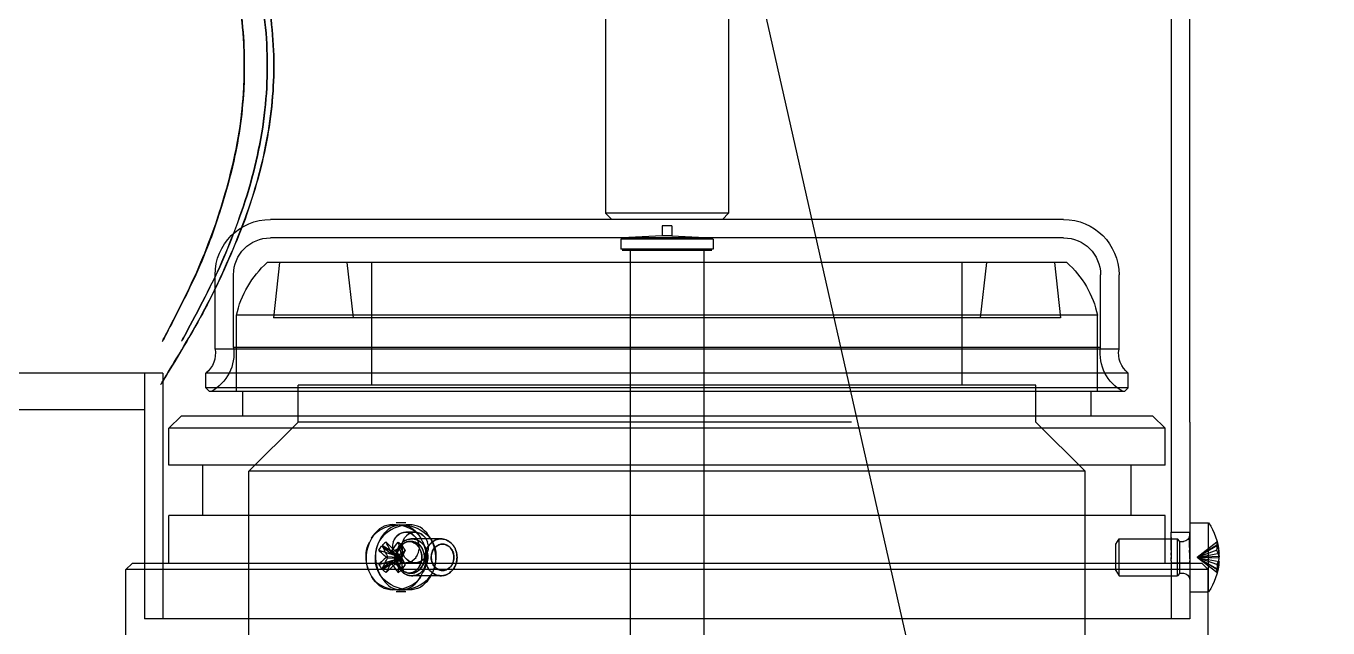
# Model space of a CAD drawing. Header units: millimetres. Extents: x 35720 to 50764, y -47170 to -36532.
# Drawn here: x 40905.2 to 41011, y -38168.9 to -38119.9 of the extents above; entities that cross this region are included whole.
import ezdxf

# ---------------------------------------------------------------- set-up
doc = ezdxf.new("R2010")
doc.units = ezdxf.units.MM
doc.header["$LTSCALE"] = 13
doc.linetypes.add('CENTER', pattern=[50.8, 31.75, -6.35, 6.35, -6.35])
doc.layers.get('0').update_dxf_attribs({"color": 1, "linetype": 'CENTER'})
doc.layers.add('08', color=1, linetype='Continuous')
doc.layers.add('3中心线层', color=1, linetype='CENTER')

# ---------------------------------------------------------------- blocks, each defined once
blk = doc.blocks.new('压力释放阀2')
at = {"color": 6, "linetype": 'Continuous'}
for p, q in [((-44, 114), (-44, 26.05)), ((-8, 91), (-8, 52)), ((2, 91), (2, 52)), ((-7.5, 51.5), (-8, 52)), ((-8, 52), (2, 52)), ((1.5, 51.5), (2, 52)), ((-35.25, 51.5), (29.25, 51.5)), ((-3.4, 50.97), (-3.4, 50.17)), ((-3.4, 50.97), (-2.6, 50.97)), ((-2.6, 50.97), (-2.6, 50.17)), ((-35.25, 50), (29.25, 50)), ((-6.75, 49.89), (-6.75, 49.07)), ((-6.75, 49.89), (0.75, 49.89)), ((-3.4, 50.17), (-6.65, 50)), ((-3.4, 50.17), (-2.6, 50.17)), ((-2.6, 50.17), (0.65, 50)), ((0.75, 49.89), (0.75, 49.07)), ((-6.75, 49.07), (0.75, 49.07)), ((-6.65, 48.97), (0.65, 48.97)), ((-6, 48.97), (-6, -21.93)), ((0, 48.97), (0, -21.93)), ((-35.5, 48), (29.5, 48)), ((-34.5, 48), (-35, 43.5)), ((-28.5, 43.5), (-29, 48)), ((-27, 38), (-27, 48)), ((21, 38), (21, 48)), ((22.5, 43.5), (23, 48)), ((28.5, 48), (29, 43.5)), ((-39.75, 40.95), (-39.75, 47)), ((-38.25, 41.07), (-38.25, 47)), ((32.25, 41.07), (32.25, 47)), ((33.75, 40.95), (33.75, 47)), ((-38, 37.5), (-38, 43.7)), ((-38, 43.7), (32, 43.7)), ((-35, 43.5), (29, 43.5)), ((32, 37.5), (32, 43.7)), ((-39.75, 40.95), (33.75, 40.95)), ((-38.25, 41.07), (32.25, 41.07)), ((-40.5, 37.8), (-40.5, 39)), ((-40.5, 39), (34.5, 39)), ((34.5, 37.8), (34.5, 39)), ((38, 39), (38, 19)), ((38, 39), (71, 39)), ((39.5, 39), (39.5, 19)), ((-40.2, 37.5), (-40.5, 37.8)), ((-40.5, 37.8), (34.5, 37.8)), ((-40.2, 37.5), (34.2, 37.5)), ((-37.5, 35.5), (-37.5, 37.5)), ((-33, 35), (-33, 38)), ((-33, 38), (27, 38)), ((27, 35), (27, 38)), ((31.5, 35.5), (31.5, 37.5)), ((34.2, 37.5), (34.5, 37.8)), ((39.5, 36), (65.5, 36)), ((-45.5, 35), (-45.5, 19)), ((-42.5, 35.5), (-43.5, 34.5)), ((-42.5, 35.5), (36.5, 35.5)), ((-33, 35), (-37, 31)), ((-18, 35), (27, 35)), ((27, 35), (31, 31)), ((36.5, 35.5), (37.5, 34.5)), ((-43.5, 31.5), (-43.5, 34.5)), ((-43.5, 34.5), (37.5, 34.5)), ((37.5, 31.5), (37.5, 34.5)), ((-43.5, 31.5), (37.5, 31.5)), ((-40.75, 27.4), (-40.75, 31.5)), ((-37, 0), (-37, 31)), ((-37, 31), (31, 31)), ((31, 0), (31, 31)), ((34.75, 27.4), (34.75, 31.5)), ((-47.04, 21.2), (-47.04, 26.8)), ((-45.5, 26.8), (-47.04, 26.8)), ((-43.5, 23.5), (-43.5, 27.4)), ((-43.5, 27.4), (37.5, 27.4)), ((18.25, 26.8), (19.02, 26.8)), ((37.5, 23.5), (37.5, 27.4)), ((-45.5, 25.88), (-45.5, 26.05)), ((-44, 26.05), (-45.5, 26.05)), ((-45.49, 25.6), (-45.5, 25.88)), ((-45.48, 25.23), (-45.49, 25.61)), ((-44.7, 25.3), (-44.5, 25.5)), ((-44.5, 22.5), (-44.5, 25.5)), ((-39.75, 25.5), (-44.5, 25.5)), ((-44, 25.88), (-44, 26.05)), ((-39.75, 22.5), (-39.75, 25.5)), ((-39.5, 25.07), (-39.75, 25.5)), ((15.37, 25.5), (17.75, 25.5)), ((16.56, 25.43), (16.48, 25.23)), ((17.5, 26.05), (18.25, 26.05)), ((18.43, 25.43), (18.32, 25.61)), ((19.26, 25.23), (19.18, 25.43)), ((-47.72, 24.75), (-47.71, 24.94)), ((-47.71, 24.57), (-47.72, 24.75)), ((-47.71, 25.24), (-46.1, 24)), ((-47.71, 24.99), (-46.1, 24)), ((-47.71, 24.94), (-46.1, 24)), ((-47.71, 24.57), (-46.1, 24)), ((-45.48, 24.38), (-45.49, 24)), ((-45.48, 24.8), (-45.48, 25.23)), ((-45.48, 25.02), (-45.48, 24.8)), ((-45.48, 24.8), (-45.48, 24.37)), ((-45.48, 24.38), (-45.48, 24.59)), ((-44.7, 25.3), (-45, 25.3)), ((-44.7, 22.7), (-44.7, 25.3)), ((-43.99, 24.17), (-43.98, 24.37)), ((-43.98, 24.58), (-43.98, 24.8)), ((-39.5, 22.93), (-39.5, 25.07)), ((16.43, 25.02), (16.41, 24.8)), ((16.41, 24.8), (16.43, 24.58)), ((16.43, 25.02), (16.48, 25.23)), ((17.16, 24.8), (17.17, 25.02)), ((17.16, 24.8), (17.17, 24.58)), ((17.22, 24.37), (17.17, 24.59)), ((17.23, 25.23), (17.17, 25.02)), ((17.31, 24.18), (17.22, 24.38)), ((17.85, 25.3), (18, 25.3)), ((18.28, 24.57), (18.39, 24.75)), ((18.28, 24.57), (18.55, 24)), ((18.39, 24.75), (18.5, 24.94)), ((18.43, 24.17), (18.51, 24.37)), ((18.5, 24.94), (18.55, 24)), ((18.56, 24.58), (18.51, 24.37)), ((18.54, 24.99), (18.55, 24)), ((19.85, 25.24), (18.55, 24)), ((18.86, 25.24), (18.55, 24)), ((20.17, 24.99), (18.55, 24)), ((20.21, 24.94), (18.55, 24)), ((20.43, 24.57), (18.55, 24)), ((18.57, 24.8), (18.56, 25.02)), ((18.56, 24.58), (18.57, 24.8)), ((19.26, 24.38), (19.18, 24.18)), ((19.31, 24.59), (19.26, 24.37)), ((19.32, 24.8), (19.31, 24.58)), ((20.32, 24.75), (20.21, 24.94)), ((20.43, 24.57), (20.32, 24.75)), ((-46.1, 24), (-47.89, 24.34)), ((-47.89, 24.07), (-46.1, 24)), ((-47.89, 23.93), (-46.1, 24)), ((-46.1, 24), (-47.89, 23.66)), ((-47.71, 23.43), (-47.72, 23.25)), ((-47.71, 22.76), (-46.1, 24)), ((-47.71, 23.01), (-46.1, 24)), ((-47.71, 23.06), (-46.1, 24)), ((-47.71, 23.43), (-46.1, 24)), ((-46.5, 23.5), (-47, 23)), ((-46.5, 23.5), (40.5, 23.5)), ((-45.49, 24), (-45.5, 23.72)), ((-45.5, 23.55), (-45.5, 23.72)), ((-44, 23.55), (-45.5, 23.55)), ((-44, 23.71), (-43.99, 23.99)), ((-44, 23.72), (-44, 23.55)), ((-44, 23.55), (-44, 19)), ((-43.99, 24.17), (-43.99, 23.85)), ((16.56, 24.17), (16.67, 23.99)), ((17.42, 24), (17.3, 24.18)), ((17.55, 23.84), (17.41, 24)), ((17.5, 23.55), (18.25, 23.55)), ((17.71, 23.72), (17.55, 23.85)), ((17.88, 23.63), (17.7, 23.72)), ((18.06, 23.57), (17.88, 23.63)), ((18.06, 23.57), (18.25, 23.55)), ((18.28, 23.43), (18.55, 24)), ((18.28, 23.43), (18.39, 23.25)), ((18.62, 23.63), (18.44, 23.57)), ((18.5, 23.06), (18.55, 24)), ((18.54, 23.01), (18.55, 24)), ((18.55, 24), (19.39, 24.34)), ((18.55, 24), (19.5, 24.34)), ((19.15, 24.07), (18.55, 24)), ((19.74, 24.07), (18.55, 24)), ((18.86, 22.76), (18.55, 24)), ((19.85, 22.76), (18.55, 24)), ((20.21, 23.06), (18.55, 24)), ((20.17, 23.01), (18.55, 24)), ((18.55, 24), (19.39, 23.66)), ((20.43, 23.43), (18.55, 24)), ((18.55, 24), (19.5, 23.66)), ((19.15, 23.93), (18.55, 24)), ((19.74, 23.93), (18.55, 24)), ((18.79, 23.72), (18.62, 23.63)), ((18.95, 23.85), (18.79, 23.72)), ((19.08, 24), (18.94, 23.84)), ((19.18, 24.18), (19.07, 24)), ((20.43, 23.43), (20.32, 23.25)), ((40.5, 23.5), (41, 23)), ((-47.72, 23.25), (-47.71, 23.06)), ((-47, 17.5), (-47, 23)), ((-47, 23), (41, 23)), ((-44.7, 22.7), (-45, 22.7)), ((-44.7, 22.7), (-44.5, 22.5)), ((-39.75, 22.5), (-44.5, 22.5)), ((-39.5, 22.93), (-39.75, 22.5)), ((15.37, 22.5), (17.75, 22.5)), ((17.85, 22.7), (18, 22.7)), ((18.39, 23.25), (18.5, 23.06)), ((20.32, 23.25), (20.21, 23.06)), ((41, 17.5), (41, 23)), ((-45.5, 21.2), (-47.04, 21.2)), ((18.25, 21.2), (19.02, 21.2)), ((-45.5, 19), (39.5, 19))]:
    blk.add_line(p, q, dxfattribs=at)
at = {"color": 7, "linetype": 'Continuous'}
blk.add_line((-45.5, 35), (-45.5, 70), dxfattribs=at)
at = {"color": 6, "linetype": 'Continuous'}
for points in [[(-43.98, 24.8), (-43.98, 25.02), (-43.98, 25.23), (-43.99, 25.43), (-43.99, 25.61), (-44, 25.89)], [(-43.99, 25.61), (-43.99, 25.43), (-43.98, 25.23), (-43.98, 25.02), (-43.98, 24.8)], [(16.1, 25.24), (16, 25.31), (15.9, 25.37), (15.8, 25.42), (15.69, 25.46), (15.58, 25.48), (15.47, 25.5), (15.35, 25.5), (15.24, 25.49), (15.13, 25.47), (15.02, 25.44), (14.91, 25.4), (14.81, 25.35), (14.71, 25.29), (14.61, 25.21), (14.52, 25.13), (14.44, 25.04), (14.37, 24.95), (14.3, 24.84), (14.24, 24.73), (14.19, 24.61), (14.15, 24.49), (14.11, 24.36), (14.09, 24.24), (14.08, 24.11), (14.07, 23.98), (14.08, 23.84), (14.1, 23.72), (14.12, 23.59), (14.16, 23.46), (14.21, 23.34), (14.26, 23.23), (14.32, 23.12), (14.39, 23.02), (14.47, 22.92), (14.55, 22.84), (14.65, 22.76)], [(14.65, 25.24), (14.74, 25.31), (14.84, 25.37), (14.95, 25.42), (15.06, 25.46), (15.17, 25.48), (15.28, 25.5), (15.39, 25.5), (15.51, 25.49), (15.62, 25.47), (15.73, 25.44), (15.84, 25.4), (15.94, 25.35), (16.04, 25.29), (16.14, 25.21), (16.22, 25.13), (16.31, 25.04), (16.38, 24.95), (16.45, 24.84), (16.51, 24.73), (16.56, 24.61), (16.6, 24.49), (16.63, 24.36), (16.66, 24.24), (16.67, 24.11), (16.67, 23.98), (16.67, 23.84), (16.65, 23.72), (16.62, 23.59), (16.59, 23.46), (16.54, 23.34), (16.49, 23.23), (16.43, 23.12), (16.36, 23.02), (16.28, 22.92), (16.19, 22.84), (16.1, 22.76)], [(17.02, 22.76), (16.93, 22.84), (16.85, 22.92), (16.77, 23.02), (16.7, 23.12), (16.64, 23.23), (16.58, 23.34), (16.54, 23.46), (16.5, 23.59), (16.47, 23.72), (16.46, 23.84), (16.45, 23.98), (16.45, 24.11), (16.47, 24.24), (16.49, 24.36), (16.52, 24.49), (16.56, 24.61), (16.61, 24.73), (16.67, 24.84), (16.74, 24.95), (16.82, 25.04), (16.9, 25.13), (16.99, 25.21), (17.08, 25.29), (17.18, 25.35), (17.29, 25.4), (17.39, 25.44), (17.5, 25.47), (17.62, 25.49), (17.73, 25.5), (17.84, 25.5), (17.95, 25.48), (18.07, 25.46), (18.17, 25.42), (18.28, 25.37), (18.38, 25.31), (18.48, 25.24)], [(18.32, 25.61), (18.19, 25.76), (18.04, 25.88), (17.87, 25.97), (17.69, 26.03), (17.5, 26.05), (17.32, 26.03), (17.13, 25.98), (16.96, 25.89), (16.81, 25.76), (16.67, 25.61), (16.56, 25.43)], [(16.67, 25.61), (16.8, 25.76), (16.95, 25.88), (17.13, 25.97), (17.31, 26.03), (17.5, 26.05), (17.68, 26.03), (17.86, 25.98), (18.03, 25.89), (18.19, 25.76), (18.32, 25.61)], [(18.48, 22.76), (18.57, 22.84), (18.65, 22.92), (18.73, 23.02), (18.8, 23.12), (18.86, 23.23), (18.92, 23.34), (18.96, 23.46), (19, 23.59), (19.03, 23.72), (19.04, 23.84), (19.05, 23.98), (19.05, 24.11), (19.03, 24.24), (19.01, 24.36), (18.98, 24.49), (18.94, 24.61), (18.89, 24.73), (18.83, 24.84), (18.76, 24.95), (18.68, 25.04), (18.6, 25.13), (18.51, 25.21), (18.42, 25.29), (18.32, 25.35), (18.21, 25.4), (18.11, 25.44), (18, 25.47), (17.88, 25.49), (17.77, 25.5), (17.66, 25.5), (17.55, 25.48), (17.43, 25.46), (17.33, 25.42), (17.22, 25.37), (17.12, 25.31), (17.02, 25.24)], [(19.18, 25.42), (19.07, 25.6), (18.94, 25.76), (18.79, 25.88), (18.62, 25.97), (18.44, 26.03), (18.25, 26.05), (18.07, 26.03), (17.88, 25.98), (17.71, 25.88), (17.55, 25.76), (17.42, 25.61), (17.31, 25.43), (17.22, 25.23)], [(17.3, 25.42), (17.41, 25.6), (17.55, 25.76), (17.7, 25.88), (17.88, 25.97), (18.06, 26.03), (18.25, 26.05), (18.43, 26.03), (18.62, 25.98), (18.79, 25.88), (18.94, 25.76), (19.07, 25.61), (19.18, 25.43)], [(18.43, 25.43), (18.51, 25.23), (18.56, 25.02)], [(-47.89, 24.34), (-47.88, 24.5), (-47.86, 24.65), (-47.83, 24.8), (-47.8, 24.95), (-47.76, 25.09), (-47.71, 25.24)], [(-47.71, 24.99), (-47.76, 24.83), (-47.8, 24.68), (-47.83, 24.53), (-47.86, 24.37), (-47.88, 24.22), (-47.89, 24.07)], [(-47.71, 24.94), (-47.76, 24.84), (-47.8, 24.75), (-47.83, 24.65), (-47.86, 24.55), (-47.88, 24.45), (-47.89, 24.34)], [(-47.89, 23.93), (-47.88, 24.04), (-47.86, 24.14), (-47.83, 24.25), (-47.8, 24.36), (-47.76, 24.46), (-47.71, 24.57)], [(-47.71, 25.24), (-47.71, 25.2), (-47.71, 25.16), (-47.72, 25.12), (-47.71, 25.07), (-47.71, 25.03), (-47.71, 24.99)], [(-43.98, 24.8), (-43.98, 24.58), (-43.98, 24.37), (-43.99, 24.17)], [(16.1, 22.76), (16, 22.69), (15.9, 22.63), (15.8, 22.58), (15.69, 22.54), (15.58, 22.52), (15.47, 22.5), (15.35, 22.5), (15.24, 22.51), (15.13, 22.53), (15.02, 22.56), (14.91, 22.6), (14.81, 22.65), (14.71, 22.71), (14.61, 22.79), (14.52, 22.87), (14.44, 22.96), (14.37, 23.05), (14.3, 23.16), (14.24, 23.27), (14.19, 23.39), (14.15, 23.51), (14.11, 23.64), (14.09, 23.76), (14.08, 23.89), (14.07, 24.02), (14.08, 24.16), (14.1, 24.28), (14.12, 24.41), (14.16, 24.54), (14.21, 24.66), (14.26, 24.77), (14.32, 24.88), (14.39, 24.98), (14.47, 25.08), (14.55, 25.16), (14.65, 25.24)], [(15.77, 24.88), (15.69, 24.94), (15.62, 24.98), (15.54, 25.01), (15.46, 25.04), (15.37, 25.06), (15.29, 25.07), (15.2, 25.07), (15.12, 25.06), (15.03, 25.04), (14.95, 25.01), (14.87, 24.97), (14.8, 24.93), (14.72, 24.88), (14.66, 24.82), (14.59, 24.75), (14.54, 24.68), (14.48, 24.6), (14.44, 24.51), (14.4, 24.43), (14.37, 24.33), (14.35, 24.24), (14.33, 24.14), (14.33, 24.04), (14.33, 23.95), (14.34, 23.85), (14.35, 23.75), (14.38, 23.66), (14.41, 23.57), (14.44, 23.48), (14.49, 23.39), (14.54, 23.31), (14.6, 23.24), (14.66, 23.18), (14.73, 23.12)], [(15.77, 23.12), (15.69, 23.06), (15.62, 23.02), (15.54, 22.99), (15.46, 22.96), (15.37, 22.94), (15.29, 22.93), (15.2, 22.93), (15.12, 22.94), (15.03, 22.96), (14.95, 22.99), (14.87, 23.03), (14.8, 23.07), (14.72, 23.12), (14.66, 23.18), (14.59, 23.25), (14.54, 23.32), (14.48, 23.4), (14.44, 23.49), (14.4, 23.57), (14.37, 23.67), (14.35, 23.76), (14.33, 23.86), (14.33, 23.96), (14.33, 24.05), (14.34, 24.15), (14.35, 24.25), (14.38, 24.34), (14.41, 24.43), (14.44, 24.52), (14.49, 24.61), (14.54, 24.69), (14.6, 24.76), (14.66, 24.82), (14.73, 24.88)], [(14.65, 22.76), (14.74, 22.69), (14.84, 22.63), (14.95, 22.58), (15.06, 22.54), (15.17, 22.52), (15.28, 22.5), (15.39, 22.5), (15.51, 22.51), (15.62, 22.53), (15.73, 22.56), (15.84, 22.6), (15.94, 22.65), (16.04, 22.71), (16.14, 22.79), (16.22, 22.87), (16.31, 22.96), (16.38, 23.05), (16.45, 23.16), (16.51, 23.27), (16.56, 23.39), (16.6, 23.51), (16.63, 23.64), (16.66, 23.76), (16.67, 23.89), (16.67, 24.02), (16.67, 24.16), (16.65, 24.28), (16.62, 24.41), (16.59, 24.54), (16.54, 24.66), (16.49, 24.77), (16.43, 24.88), (16.36, 24.98), (16.28, 25.08), (16.19, 25.16), (16.1, 25.24)], [(14.73, 24.88), (14.81, 24.94), (14.88, 24.98), (14.96, 25.01), (15.04, 25.04), (15.13, 25.06), (15.21, 25.07), (15.3, 25.07), (15.38, 25.06), (15.47, 25.04), (15.55, 25.01), (15.63, 24.97), (15.7, 24.93), (15.78, 24.88), (15.84, 24.82), (15.91, 24.75), (15.96, 24.68), (16.02, 24.6), (16.06, 24.51), (16.1, 24.43), (16.13, 24.33), (16.15, 24.24), (16.17, 24.14), (16.17, 24.04), (16.17, 23.95), (16.16, 23.85), (16.15, 23.75), (16.12, 23.66), (16.09, 23.57), (16.06, 23.48), (16.01, 23.39), (15.96, 23.31), (15.9, 23.24), (15.84, 23.18), (15.77, 23.12)], [(14.73, 23.12), (14.81, 23.06), (14.88, 23.02), (14.96, 22.99), (15.04, 22.96), (15.13, 22.94), (15.21, 22.93), (15.3, 22.93), (15.38, 22.94), (15.47, 22.96), (15.55, 22.99), (15.63, 23.03), (15.7, 23.07), (15.78, 23.12), (15.84, 23.18), (15.91, 23.25), (15.96, 23.32), (16.02, 23.4), (16.06, 23.49), (16.1, 23.57), (16.13, 23.67), (16.15, 23.76), (16.17, 23.86), (16.17, 23.96), (16.17, 24.05), (16.16, 24.15), (16.15, 24.25), (16.12, 24.34), (16.09, 24.43), (16.06, 24.52), (16.01, 24.61), (15.96, 24.69), (15.9, 24.76), (15.84, 24.82), (15.77, 24.88)], [(16.56, 24.17), (16.48, 24.37), (16.43, 24.58)], [(17.02, 25.24), (16.93, 25.16), (16.85, 25.08), (16.77, 24.98), (16.7, 24.88), (16.64, 24.77), (16.58, 24.66), (16.54, 24.54), (16.5, 24.41), (16.47, 24.28), (16.46, 24.16), (16.45, 24.02), (16.45, 23.89), (16.47, 23.76), (16.49, 23.64), (16.52, 23.51), (16.56, 23.39), (16.61, 23.27), (16.67, 23.16), (16.74, 23.05), (16.82, 22.96), (16.9, 22.87), (16.99, 22.79), (17.08, 22.71), (17.18, 22.65), (17.29, 22.6), (17.39, 22.56), (17.5, 22.53), (17.62, 22.51), (17.73, 22.5), (17.84, 22.5), (17.95, 22.52), (18.07, 22.54), (18.17, 22.58), (18.28, 22.63), (18.38, 22.69), (18.48, 22.76)], [(18.48, 25.08), (18.4, 25.14), (18.31, 25.19), (18.22, 25.23), (18.12, 25.26), (18.03, 25.28), (17.93, 25.3), (17.83, 25.3), (17.73, 25.29), (17.64, 25.28), (17.54, 25.25), (17.45, 25.21), (17.36, 25.17), (17.27, 25.11), (17.19, 25.05), (17.11, 24.98), (17.04, 24.9), (16.98, 24.82), (16.92, 24.73), (16.87, 24.63), (16.82, 24.53), (16.79, 24.42), (16.76, 24.32), (16.74, 24.2), (16.73, 24.09), (16.73, 23.98), (16.73, 23.87), (16.75, 23.75), (16.77, 23.64), (16.8, 23.54), (16.84, 23.43), (16.89, 23.33), (16.94, 23.24), (17, 23.15), (17.07, 23.07), (17.14, 22.99), (17.22, 22.92)], [(18.48, 22.92), (18.4, 22.86), (18.31, 22.81), (18.22, 22.77), (18.12, 22.74), (18.03, 22.72), (17.93, 22.7), (17.83, 22.7), (17.73, 22.71), (17.64, 22.72), (17.54, 22.75), (17.45, 22.79), (17.36, 22.83), (17.27, 22.89), (17.19, 22.95), (17.11, 23.02), (17.04, 23.1), (16.98, 23.18), (16.92, 23.27), (16.87, 23.37), (16.82, 23.47), (16.79, 23.58), (16.76, 23.68), (16.74, 23.8), (16.73, 23.91), (16.73, 24.02), (16.73, 24.13), (16.75, 24.25), (16.77, 24.36), (16.8, 24.46), (16.84, 24.57), (16.89, 24.67), (16.94, 24.76), (17, 24.85), (17.07, 24.93), (17.14, 25.01), (17.22, 25.08)], [(17.43, 22.9), (17.21, 23.14), (17.04, 23.45), (16.95, 23.8), (16.95, 24.16), (17.03, 24.52), (17.19, 24.83), (17.41, 25.08), (17.69, 25.24), (18, 25.3)], [(17.43, 25.1), (17.21, 24.86), (17.04, 24.55), (16.95, 24.2), (16.95, 23.84), (17.03, 23.48), (17.19, 23.17), (17.41, 22.92), (17.69, 22.76), (18, 22.7)], [(18.48, 25.24), (18.57, 25.16), (18.65, 25.08), (18.73, 24.98), (18.8, 24.88), (18.86, 24.77), (18.92, 24.66), (18.96, 24.54), (19, 24.41), (19.03, 24.28), (19.04, 24.16), (19.05, 24.02), (19.05, 23.89), (19.03, 23.76), (19.01, 23.64), (18.98, 23.51), (18.94, 23.39), (18.89, 23.27), (18.83, 23.16), (18.76, 23.05), (18.68, 22.96), (18.6, 22.87), (18.51, 22.79), (18.42, 22.71), (18.32, 22.65), (18.21, 22.6), (18.11, 22.56), (18, 22.53), (17.88, 22.51), (17.77, 22.5), (17.66, 22.5), (17.55, 22.52), (17.43, 22.54), (17.33, 22.58), (17.22, 22.63), (17.12, 22.69), (17.02, 22.76)], [(17.22, 25.08), (17.3, 25.14), (17.39, 25.19), (17.48, 25.23), (17.58, 25.26), (17.67, 25.28), (17.77, 25.3), (17.87, 25.3), (17.97, 25.29), (18.06, 25.28), (18.16, 25.25), (18.25, 25.21), (18.34, 25.17), (18.43, 25.11), (18.51, 25.05), (18.59, 24.98), (18.66, 24.9), (18.72, 24.82), (18.78, 24.73), (18.83, 24.63), (18.88, 24.53), (18.91, 24.42), (18.94, 24.32), (18.96, 24.2), (18.97, 24.09), (18.98, 23.98), (18.97, 23.87), (18.96, 23.75), (18.93, 23.64), (18.9, 23.54), (18.86, 23.43), (18.82, 23.33), (18.76, 23.24), (18.7, 23.15), (18.63, 23.07), (18.56, 22.99), (18.48, 22.92)], [(17.22, 22.92), (17.3, 22.86), (17.39, 22.81), (17.48, 22.77), (17.58, 22.74), (17.67, 22.72), (17.77, 22.7), (17.87, 22.7), (17.97, 22.71), (18.06, 22.72), (18.16, 22.75), (18.25, 22.79), (18.34, 22.83), (18.43, 22.89), (18.51, 22.95), (18.59, 23.02), (18.66, 23.1), (18.72, 23.18), (18.78, 23.27), (18.83, 23.37), (18.88, 23.47), (18.91, 23.58), (18.94, 23.68), (18.96, 23.8), (18.97, 23.91), (18.98, 24.02), (18.97, 24.13), (18.96, 24.25), (18.93, 24.36), (18.9, 24.46), (18.86, 24.57), (18.82, 24.67), (18.76, 24.76), (18.7, 24.85), (18.63, 24.93), (18.56, 25.01), (18.48, 25.08)], [(18, 25.3), (17.91, 25.29), (17.83, 25.28), (17.74, 25.26), (17.66, 25.23), (17.58, 25.19), (17.51, 25.15), (17.43, 25.1)], [(19.15, 23.93), (19.01, 24.04), (18.87, 24.14), (18.72, 24.25), (18.58, 24.36), (18.43, 24.46), (18.28, 24.57)], [(18.5, 24.94), (18.66, 24.84), (18.81, 24.75), (18.96, 24.65), (19.1, 24.55), (19.25, 24.45), (19.39, 24.34)], [(18.86, 25.24), (18.81, 25.2), (18.76, 25.16), (18.7, 25.12), (18.65, 25.07), (18.6, 25.03), (18.54, 24.99)], [(18.54, 24.99), (18.65, 24.83), (18.75, 24.68), (18.85, 24.53), (18.95, 24.37), (19.05, 24.22), (19.15, 24.07)], [(19.5, 24.34), (19.4, 24.5), (19.3, 24.65), (19.2, 24.8), (19.09, 24.95), (18.98, 25.09), (18.86, 25.24)], [(19.26, 25.23), (19.31, 25.02), (19.32, 24.8)], [(19.39, 24.34), (19.47, 24.5), (19.55, 24.65), (19.63, 24.8), (19.71, 24.95), (19.78, 25.09), (19.85, 25.24)], [(20.21, 24.94), (20.1, 24.84), (19.99, 24.75), (19.87, 24.65), (19.75, 24.55), (19.63, 24.45), (19.5, 24.34)], [(20.17, 24.99), (20.11, 24.83), (20.04, 24.68), (19.98, 24.53), (19.9, 24.37), (19.82, 24.22), (19.74, 24.07)], [(19.74, 23.93), (19.87, 24.04), (19.99, 24.14), (20.11, 24.25), (20.22, 24.36), (20.32, 24.46), (20.43, 24.57)], [(19.85, 25.24), (19.9, 25.2), (19.96, 25.16), (20.01, 25.12), (20.06, 25.07), (20.12, 25.03), (20.17, 24.99)], [(-47.89, 24.07), (-47.88, 23.96), (-47.86, 23.86), (-47.83, 23.75), (-47.8, 23.64), (-47.76, 23.54), (-47.71, 23.43)], [(-47.71, 23.01), (-47.76, 23.17), (-47.8, 23.32), (-47.83, 23.47), (-47.86, 23.63), (-47.88, 23.78), (-47.89, 23.93)], [(-47.89, 23.66), (-47.88, 23.5), (-47.86, 23.35), (-47.83, 23.2), (-47.8, 23.05), (-47.76, 22.91), (-47.71, 22.76)], [(-47.71, 23.06), (-47.76, 23.16), (-47.8, 23.25), (-47.83, 23.35), (-47.86, 23.45), (-47.88, 23.55), (-47.89, 23.66)], [(16.67, 24), (16.8, 23.85), (16.95, 23.72), (17.12, 23.63), (17.3, 23.57), (17.49, 23.55), (17.68, 23.57), (17.86, 23.62), (18.03, 23.71), (18.18, 23.84), (18.32, 23.99), (18.43, 24.17)], [(18.32, 24), (18.19, 23.85), (18.05, 23.72), (17.88, 23.63), (17.7, 23.57), (17.51, 23.55), (17.32, 23.57), (17.14, 23.62), (16.97, 23.71), (16.81, 23.84), (16.67, 23.99)], [(18.44, 23.57), (18.25, 23.55), (18.06, 23.57)], [(19.15, 24.07), (19.01, 23.96), (18.87, 23.86), (18.72, 23.75), (18.58, 23.64), (18.43, 23.54), (18.28, 23.43)], [(18.5, 23.06), (18.66, 23.16), (18.81, 23.25), (18.96, 23.35), (19.1, 23.45), (19.25, 23.55), (19.39, 23.66)], [(18.54, 23.01), (18.65, 23.17), (18.75, 23.32), (18.85, 23.47), (18.95, 23.63), (19.05, 23.78), (19.15, 23.93)], [(19.5, 23.66), (19.4, 23.5), (19.3, 23.35), (19.2, 23.2), (19.09, 23.05), (18.98, 22.91), (18.86, 22.76)], [(19.39, 23.66), (19.47, 23.5), (19.55, 23.35), (19.63, 23.2), (19.71, 23.05), (19.78, 22.91), (19.85, 22.76)], [(20.21, 23.06), (20.1, 23.16), (19.99, 23.25), (19.87, 23.35), (19.75, 23.45), (19.63, 23.55), (19.5, 23.66)], [(19.74, 24.07), (19.87, 23.96), (19.99, 23.86), (20.11, 23.75), (20.22, 23.64), (20.32, 23.54), (20.43, 23.43)], [(20.17, 23.01), (20.11, 23.17), (20.04, 23.32), (19.98, 23.47), (19.9, 23.63), (19.82, 23.78), (19.74, 23.93)], [(-47.71, 22.76), (-47.71, 22.8), (-47.71, 22.84), (-47.72, 22.88), (-47.71, 22.93), (-47.71, 22.97), (-47.71, 23.01)], [(18, 22.7), (17.91, 22.71), (17.83, 22.72), (17.74, 22.74), (17.66, 22.77), (17.58, 22.81), (17.51, 22.85), (17.43, 22.9)], [(18.86, 22.76), (18.81, 22.8), (18.76, 22.84), (18.7, 22.88), (18.65, 22.93), (18.6, 22.97), (18.54, 23.01)], [(19.85, 22.76), (19.9, 22.8), (19.96, 22.84), (20.01, 22.88), (20.06, 22.93), (20.12, 22.97), (20.17, 23.01)]]:
    blk.add_lwpolyline(points, dxfattribs=at)
for centre, radius, start, end in [((-35.25, 47), 4.5, 90, 180), ((29.25, 47), 4.5, 0, 90), ((-35.25, 47), 3, 90, 180), ((29.25, 47), 3, 0, 90), ((-30.18, 42.03), 8, 131.7148, 167.9382), ((24.18, 42.03), 8, 12.0618, 48.2852), ((-41.72, 40.59), 2, 307.4584, 10.5219), ((-41.72, 40.59), 3.5, 298.0949, 7.949), ((35.72, 40.59), 3.5, 172.051, 241.9051), ((35.72, 40.59), 2, 169.4781, 232.5416), ((-45, 25.8), 0.501, 180, 270), ((-45, 22.2), 0.501, 90, 180)]:
    blk.add_arc(centre, radius, start, end, dxfattribs=at)
for points, knots in [([(28.97, 64), (28.97, 66.24), (29.34, 69.68), (30.5, 74.17), (31.65, 77.49), (33.51, 81.73), (35.09, 84.92), (39.53, 92.15), (35.06, 84.89), (33.49, 81.69), (31.64, 77.47), (30.5, 74.17), (29.34, 69.68), (28.97, 66.25), (28.97, 64)], [0, 0, 0, 0, 0.120246, 0.183998, 0.247854, 0.310316, 0.421626, 0.5, 0.579386, 0.690444, 0.752397, 0.816085, 0.879595, 1, 1, 1, 1]), ([(29.5, 64), (29.5, 65.19), (29.63, 67.64), (30.25, 71.34), (31.23, 74.96), (32.58, 78.56), (33.97, 81.82), (38, 89.21), (33.97, 81.82), (32.58, 78.56), (31.23, 74.96), (30.25, 71.33), (29.63, 67.63), (29.5, 65.19), (29.5, 64)], [0, 0, 0, 0, 0.075155, 0.154836, 0.235625, 0.314429, 0.387625, 0.5, 0.612264, 0.685365, 0.764421, 0.845397, 0.92502, 1, 1, 1, 1]), ([(31.37, 64), (31.37, 65.2), (31.5, 67.65), (32.09, 71.34), (33.01, 74.95), (34.3, 78.55), (35.61, 81.8), (39.5, 89.21), (35.61, 81.79), (34.29, 78.53), (33.01, 74.94), (32.08, 71.33), (31.5, 67.64), (31.37, 65.19), (31.37, 64)], [0, 0, 0, 0, 0.075952, 0.155882, 0.236345, 0.314934, 0.387923, 0.5, 0.61274, 0.685386, 0.763893, 0.844537, 0.924228, 1, 1, 1, 1]), ([(31.37, 64), (31.37, 66.1), (31.73, 70.3), (33.57, 76.76), (35.17, 80.96), (39.18, 88.61), (35.18, 80.97), (33.58, 76.77), (31.73, 70.32), (31.37, 66.11), (31.37, 64)], [0, 0, 0, 0, 0.133831, 0.272751, 0.402436, 0.500001, 0.597969, 0.726388, 0.865497, 1, 1, 1, 1]), ([(28.97, 64), (28.97, 61.81), (29.33, 58.45), (30.44, 54.04), (31.56, 50.76), (33.4, 46.49), (34.99, 43.25), (39.49, 35.91), (34.99, 43.24), (33.41, 46.47), (31.57, 50.72), (30.45, 54), (29.33, 58.42), (28.97, 61.79), (28.97, 64)], [0, 0, 0, 0, 0.11802, 0.180491, 0.243581, 0.306491, 0.420182, 0.500001, 0.580153, 0.692817, 0.755715, 0.818742, 0.881306, 1, 1, 1, 1]), ([(29.5, 64), (29.5, 62.8), (29.63, 60.36), (30.25, 56.68), (31.21, 53.09), (32.56, 49.49), (33.94, 46.23), (38, 38.79), (33.95, 46.22), (32.57, 49.48), (31.22, 53.06), (30.25, 56.66), (29.63, 60.35), (29.5, 62.8), (29.5, 64)], [0, 0, 0, 0, 0.075604, 0.154357, 0.234849, 0.31319, 0.386862, 0.5, 0.613163, 0.686199, 0.764796, 0.844829, 0.924269, 1, 1, 1, 1]), ([(31.37, 64), (31.37, 62.82), (31.49, 60.39), (32.07, 56.71), (33, 53.09), (34.29, 49.47), (35.61, 46.2), (39.51, 38.77), (35.62, 46.18), (34.3, 49.44), (33.01, 53.05), (32.08, 56.67), (31.5, 60.37), (31.37, 62.81), (31.37, 64)], [0, 0, 0, 0, 0.074968, 0.154262, 0.235242, 0.31406, 0.387619, 0.5, 0.612276, 0.684949, 0.763903, 0.844892, 0.92477, 1, 1, 1, 1]), ([(31.37, 64), (31.37, 61.9), (31.73, 57.68), (33.59, 51.2), (35.19, 47), (39.18, 39.39), (35.18, 47.02), (33.58, 51.21), (31.73, 57.68), (31.37, 61.9), (31.37, 64)], [0, 0, 0, 0, 0.134102, 0.273309, 0.403486, 0.5, 0.596995, 0.726854, 0.866045, 1, 1, 1, 1]), ([(19.61, 26.32), (18.67, 27.05), (14.93, 25.9), (15.9, 22.46), (16.89, 21.68)], [0, 0, 0, 0, 0.486352, 1, 1, 1, 1]), ([(16.89, 26.32), (17.83, 27.05), (21.57, 25.9), (20.6, 22.46), (19.61, 21.68)], [0, 0, 0, 0, 0.486352, 1, 1, 1, 1]), ([(19.61, 21.68), (18.67, 20.95), (14.93, 22.1), (15.9, 25.54), (16.89, 26.32)], [0, 0, 0, 0, 0.486352, 1, 1, 1, 1]), ([(16.89, 21.68), (17.83, 20.95), (21.57, 22.1), (20.6, 25.54), (19.61, 26.32)], [0, 0, 0, 0, 0.486352, 1, 1, 1, 1])]:
    blk.add_open_spline(points, degree=3, knots=knots, dxfattribs=at)
for points in [[(-47.04, 26.8), (-47.5, 26.1), (-47.8, 25.27), (-47.88, 24.45)], [(17.01, 25.57), (17.59, 26.56), (19.47, 27.03), (20.38, 26.32)], [(21.03, 25.57), (20.45, 26.56), (18.57, 27.03), (17.66, 26.32)], [(17.66, 26.32), (16.71, 25.57), (16.23, 23.82), (16.84, 22.77)], [(20.38, 26.32), (21.34, 25.57), (21.81, 23.82), (21.2, 22.77)], [(17.66, 21.68), (16.71, 22.43), (16.23, 24.18), (16.84, 25.23)], [(20.38, 21.68), (21.34, 22.43), (21.81, 24.18), (21.2, 25.23)], [(-47.88, 23.55), (-47.8, 22.73), (-47.5, 21.9), (-47.04, 21.2)], [(17.01, 22.43), (17.59, 21.44), (19.47, 20.97), (20.38, 21.68)], [(21.03, 22.43), (20.45, 21.44), (18.57, 20.97), (17.66, 21.68)]]:
    blk.add_open_spline(points, degree=3, dxfattribs=at)

msp = doc.modelspace()

# ---------------------------------------------------------------- linework, layer by layer
at = {"layer": '08', "color": 3}
msp.add_line((40791.593, -37348.367), (41011.019, -38321.88), dxfattribs=at)

# ---------------------------------------------------------------- block references
at = {"layer": '3中心线层', "xscale": -1}
msp.add_blockref('压力释放阀2', (40954.278, -38187.15), dxfattribs=at)

doc.saveas('drawing.dxf')
